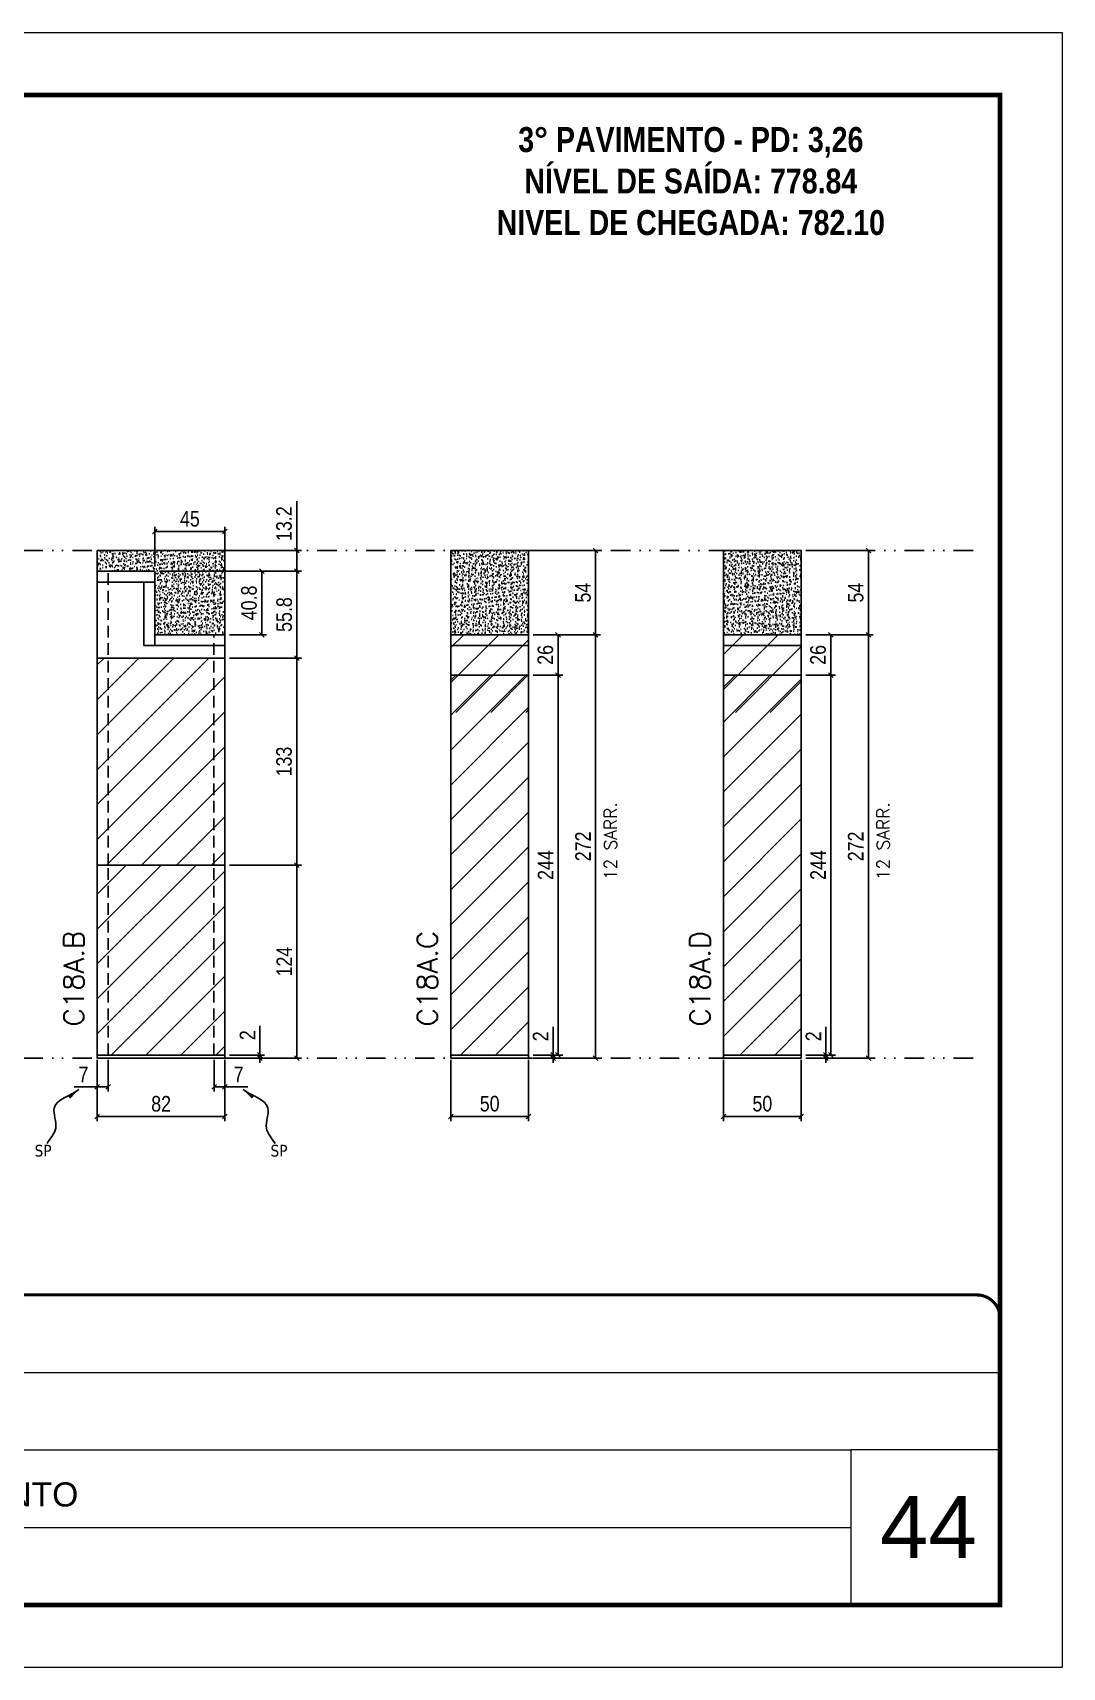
# Model space of a CAD drawing. Extents: x 2949 to 9203, y -16089 to 12527.
# Drawn here: x 8541 to 9203, y -9 to 1041 of the extents above; entities that cross this region are included whole.
import ezdxf

# ---------------------------------------------------------------- set-up
doc = ezdxf.new("R2010")
doc.units = 0
for name, pattern in [('CONTINUO', [0]), ('DASHED', [0.75, 0.5, -0.25]), ('DIVIDE2', [0.625, 0.25, -0.125, 0, -0.125, 0, -0.125]), ('HIDDEN', [0.375, 0.25, -0.125])]:
    doc.linetypes.add(name, pattern=pattern)
for name, color, linetype, lineweight in [('CARIMBO', 255, 'Continuous', 9), ('Folhas', 255, 'Continuous', 9), ('Hachura', 251, 'Continuous', 9), ('SARRAFO DE PRESSAO', 251, 'DASHED', 9), ('Texto Seção', 7, 'Continuous', 15)]:
    doc.layers.add(name, color=color, linetype=linetype, lineweight=lineweight)
for name, color, linetype in [('COTA', 241, 'Continuous'), ('cotas', 4, 'Continuous'), ('NOMENCLATURA', 7, 'Continuous'), ('Nível', 160, 'Continuous'), ('Painéis', 200, 'Continuous'), ('SARR_2.2x7', 40, 'Continuous'), ('Sarrafo de Pressão', 42, 'HIDDEN'), ('texto', 7, 'Continuous')]:
    doc.layers.add(name, color=color, linetype=linetype)
doc.styles.add('ARIAL', font='arial.ttf')
doc.styles.add('COTA TECNICA', font='techl___.ttf', dxfattribs={"height": 10})
doc.styles.add('COTA TECNICA-50', font='techl___.ttf', dxfattribs={"height": 10})
doc.styles.add('REGUA-120', font='ROMANS.shx', dxfattribs={"height": 15})
doc.styles.add('ROMANC', font='techb___.ttf', dxfattribs={"height": 2.5})
doc.styles.add('ROMANS', font='romans.shx')
doc.styles.get("Standard").update_dxf_attribs({"font": 'arial.ttf'})
doc.dimstyles.new('COTA PAINEL-50', dxfattribs={"dimtxt": 10, "dimasz": 3, "dimexe": 3, "dimexo": 3, "dimgap": 3, "dimtad": 1, "dimdec": 1, "dimzin": 12, "dimdsep": 46, "dimtxsty": 'COTA TECNICA-50', "dimblk1": 'OBLIQUE', "dimblk2": 'OBLIQUE', "dimsah": 1, "dimcen": 0.9, "dimclrd": 4, "dimclre": 4, "dimclrt": 240, "dimadec": 1, "dimazin": 3, "dimtfac": 1, "dimtdec": 1, "dimtmove": 0, "dimatfit": 3, "dimfxl": 1, "dimtolj": 1, "dimtzin": 12, "dimarcsym": 0})
doc.dimstyles.new('PAINEL', dxfattribs={"dimtxt": 10, "dimasz": 3, "dimexe": 3, "dimexo": 3, "dimgap": 3, "dimtad": 1, "dimdec": 1, "dimzin": 12, "dimdsep": 46, "dimtxsty": 'COTA TECNICA', "dimblk1": 'OBLIQUE', "dimblk2": 'OBLIQUE', "dimsah": 1, "dimcen": 0.9, "dimclrd": 4, "dimclre": 4, "dimclrt": 240, "dimadec": 1, "dimazin": 3, "dimtfac": 1, "dimtdec": 1, "dimtmove": 0, "dimatfit": 3, "dimfxl": 1, "dimtolj": 1, "dimtzin": 12, "dimarcsym": 0})
doc.dimstyles.get("Standard").update_dxf_attribs({"dimtxt": 0.18, "dimasz": 0.18, "dimexe": 0.18, "dimexo": 0.0625, "dimgap": 0.09, "dimtad": 0, "dimtih": 1, "dimtoh": 1, "dimdec": 4, "dimzin": 0, "dimdsep": 46, "dimtxsty": 'Standard', "dimcen": 0.09, "dimadec": 0, "dimazin": 0, "dimtfac": 1, "dimtdec": 4, "dimtofl": 0, "dimtmove": 0, "dimatfit": 3, "dimfxl": 1, "dimtolj": 1, "dimtzin": 0, "dimarcsym": 0})
pattern_1 = [(45, (3170, 4594.3), (-11.22532, 11.22532), [])]
pattern_2 = [(45, (3170, 4570.3), (-11.22532, 11.22532), [])]

# ---------------------------------------------------------------- blocks, each defined once
blk = doc.blocks.new('9999999999')
at = {"color": 30, "linetype": 'CONTINUO'}
for p, q in [((98564.6, 34379.6), (99584, 34379.6)), ((98564.6, 34329.8), (99488, 34329.8)), ((99584, 34329.8), (99488, 34329.8)), ((99488, 34329.8), (99488, 34230.2)), ((98564.6, 34280), (99488, 34280))]:
    blk.add_line(p, q, dxfattribs=at)
at = {"color": 30, "linetype": 'CONTINUO', "const_width": 2}
blk.add_lwpolyline([(99584, 34230.2), (99584, 34414.4, 0.414214), (99569, 34429.4), (98229, 34429.4, 0.414214), (98214, 34414.4), (98214, 34245.2, 0.414214), (98229, 34230.2), (99584, 34230.2)], format="xyb", dxfattribs=at)
at = {"layer": 'Folhas'}
blk.add_lwpolyline([(98139, 34190.2), (99624, 34190.2), (99624, 35240.2), (98139, 35240.2)], close=True, dxfattribs=at)
at = {"layer": 'Folhas', "color": 30, "const_width": 3}
blk.add_lwpolyline([(98214, 34230.2), (99584, 34230.2), (99584, 35200.2), (98214, 35200.2)], close=True, dxfattribs=at)
at = {"color": 7, "linetype": 'Continuous', "ltscale": 5, "style": 'ARIAL'}
blk.add_text('3° PAVIMENTO', height=15.483, dxfattribs=at).set_placement((98837.7, 34293.5))
blk = doc.blocks.new('_Oblique')
at = {"color": 0, "linetype": 'ByBlock', "lineweight": -2}
blk.add_line((-0.5, -0.5), (0.5, 0.5), dxfattribs=at)
blk = doc.blocks.new('*D2757')
at = {"layer": 'COTA', "color": 4, "lineweight": -2, "transparency": 16777216}
for p, q in [((8582.5, 381.3), (8582.5, 341.8)), ((8664.5, 381.3), (8664.5, 341.8)), ((8582.5, 344.8), (8664.5, 344.8))]:
    blk.add_line(p, q, dxfattribs=at)
at = {"layer": 'Defpoints', "color": 0, "transparency": 16777216}
for p in [(8582.5, 384.3), (8664.5, 384.3), (8664.5, 344.8)]:
    blk.add_point(p, dxfattribs=at)
at = {"layer": 'COTA', "color": 4, "lineweight": -2, "transparency": 16777216, "xscale": 3, "yscale": 3, "zscale": 3, "rotation": 180}
blk.add_blockref('_Oblique', (8582.5, 344.8), dxfattribs=at)
at = {"layer": 'COTA', "color": 4, "lineweight": -2, "transparency": 16777216, "xscale": 3, "yscale": 3, "zscale": 3}
blk.add_blockref('_Oblique', (8664.5, 344.8), dxfattribs=at)
at = {"layer": 'COTA', "color": 240, "transparency": 16777216, "insert": (8623.5, 352.9), "char_height": 10, "attachment_point": 5, "style": 'COTA TECNICA'}
blk.add_mtext('\\A1;82', dxfattribs=at)
blk = doc.blocks.new('*D2758')
at = {"layer": 'COTA', "color": 4, "lineweight": -2, "transparency": 16777216}
for p, q in [((8667.5, 506.3), (8713.7, 506.3)), ((8710.7, 382.3), (8710.7, 506.3)), ((8667.5, 382.3), (8713.7, 382.3))]:
    blk.add_line(p, q, dxfattribs=at)
at = {"layer": 'Defpoints', "color": 0, "transparency": 16777216}
for p in [(8664.5, 506.3), (8710.7, 506.3), (8664.5, 382.3)]:
    blk.add_point(p, dxfattribs=at)
at = {"layer": 'COTA', "color": 4, "lineweight": -2, "transparency": 16777216, "xscale": 3, "yscale": 3, "zscale": 3}
for p, rotation in [((8710.7, 506.3), 90), ((8710.7, 382.3), 270)]:
    blk.add_blockref('_Oblique', p, dxfattribs=dict(at, rotation=rotation))
at = {"layer": 'COTA', "color": 240, "transparency": 16777216, "insert": (8702.6, 444.3), "char_height": 10, "attachment_point": 5, "rotation": 90, "style": 'COTA TECNICA-50'}
blk.add_mtext('\\A1;124', dxfattribs=at)
blk = doc.blocks.new('*D2759')
at = {"layer": 'COTA', "color": 4, "lineweight": -2, "transparency": 16777216}
for p, q in [((8687, 384.3), (8687, 403.1)), ((8667.5, 384.3), (8690, 384.3)), ((8667.5, 382.3), (8690, 382.3)), ((8687, 382.3), (8687, 384.3)), ((8687, 382.3), (8687, 379.3))]:
    blk.add_line(p, q, dxfattribs=at)
at = {"layer": 'Defpoints', "color": 0, "transparency": 16777216}
for p in [(8664.5, 384.3), (8664.5, 382.3), (8687, 382.3)]:
    blk.add_point(p, dxfattribs=at)
at = {"layer": 'COTA', "color": 4, "lineweight": -2, "transparency": 16777216, "xscale": 3, "yscale": 3, "zscale": 3}
for p, rotation in [((8687, 384.3), 270), ((8687, 382.3), 90)]:
    blk.add_blockref('_Oblique', p, dxfattribs=dict(at, rotation=rotation))
at = {"layer": 'COTA', "color": 240, "transparency": 16777216, "insert": (8679, 397), "char_height": 10, "attachment_point": 5, "rotation": 90, "style": 'COTA TECNICA-50'}
blk.add_mtext('\\A1;2', dxfattribs=at)
blk = doc.blocks.new('*D2760')
at = {"layer": 'COTA', "color": 4, "linetype": 'ByBlock', "lineweight": -2, "transparency": 16777216}
for p, q in [((8622.5, 695.1), (8691.2, 695.1)), ((8688.2, 695.1), (8688.2, 654.3)), ((8667.5, 654.3), (8691.2, 654.3))]:
    blk.add_line(p, q, dxfattribs=at)
at = {"layer": 'Defpoints', "color": 0, "linetype": 'ByBlock', "transparency": 16777216}
for p in [(8619.5, 695.1), (8664.5, 654.3), (8688.2, 654.3)]:
    blk.add_point(p, dxfattribs=at)
at = {"layer": 'COTA', "color": 4, "linetype": 'ByBlock', "lineweight": -2, "transparency": 16777216, "xscale": 3, "yscale": 3, "zscale": 3}
for p, rotation in [((8688.2, 695.1), 90), ((8688.2, 654.3), 270)]:
    blk.add_blockref('_Oblique', p, dxfattribs=dict(at, rotation=rotation))
at = {"layer": 'COTA', "color": 240, "linetype": 'ByBlock', "transparency": 16777216, "insert": (8680, 674.7), "char_height": 10, "attachment_point": 5, "rotation": 90, "style": 'COTA TECNICA'}
blk.add_mtext('\\A1;40.8', dxfattribs=at)
blk = doc.blocks.new('*D2775')
at = {"layer": 'COTA', "color": 4, "linetype": 'ByBlock', "lineweight": -2, "transparency": 16777216}
for p, q in [((8667.5, 639.3), (8713.7, 639.3)), ((8710.7, 639.3), (8710.7, 506.3)), ((8667.5, 506.3), (8713.7, 506.3))]:
    blk.add_line(p, q, dxfattribs=at)
at = {"layer": 'Defpoints', "color": 0, "linetype": 'ByBlock', "transparency": 16777216}
for p in [(8664.5, 639.3), (8664.5, 506.3), (8710.7, 506.3)]:
    blk.add_point(p, dxfattribs=at)
at = {"layer": 'COTA', "color": 4, "linetype": 'ByBlock', "lineweight": -2, "transparency": 16777216, "xscale": 3, "yscale": 3, "zscale": 3}
for p, rotation in [((8710.7, 639.3), 90), ((8710.7, 506.3), 270)]:
    blk.add_blockref('_Oblique', p, dxfattribs=dict(at, rotation=rotation))
at = {"layer": 'COTA', "color": 240, "linetype": 'ByBlock', "transparency": 16777216, "insert": (8702.5, 572.8), "char_height": 10, "attachment_point": 5, "rotation": 90, "style": 'COTA TECNICA'}
blk.add_mtext('\\A1;133', dxfattribs=at)
blk = doc.blocks.new('*D2761')
at = {"layer": 'COTA', "color": 4, "lineweight": -2, "transparency": 16777216}
for p, q in [((8809.6, 381.3), (8809.6, 341.9)), ((8859.6, 381.3), (8859.6, 341.9)), ((8809.6, 344.9), (8859.6, 344.9))]:
    blk.add_line(p, q, dxfattribs=at)
at = {"layer": 'Defpoints', "color": 0, "transparency": 16777216}
for p in [(8809.6, 384.3), (8859.6, 384.3), (8859.6, 344.9)]:
    blk.add_point(p, dxfattribs=at)
at = {"layer": 'COTA', "color": 4, "lineweight": -2, "transparency": 16777216, "xscale": 3, "yscale": 3, "zscale": 3, "rotation": 180}
blk.add_blockref('_Oblique', (8809.6, 344.9), dxfattribs=at)
at = {"layer": 'COTA', "color": 4, "lineweight": -2, "transparency": 16777216, "xscale": 3, "yscale": 3, "zscale": 3}
blk.add_blockref('_Oblique', (8859.6, 344.9), dxfattribs=at)
at = {"layer": 'COTA', "color": 240, "transparency": 16777216, "insert": (8834.6, 353), "char_height": 10, "attachment_point": 5, "style": 'COTA TECNICA'}
blk.add_mtext('\\A1;50', dxfattribs=at)
blk = doc.blocks.new('*D2762')
at = {"layer": 'COTA', "color": 4, "lineweight": -2, "transparency": 16777216}
for p, q in [((8862.6, 654.3), (8905.7, 654.3)), ((8902.7, 382.3), (8902.7, 654.3)), ((8862.6, 382.3), (8905.7, 382.3))]:
    blk.add_line(p, q, dxfattribs=at)
at = {"layer": 'Defpoints', "color": 0, "transparency": 16777216}
for p in [(8859.6, 654.3), (8902.7, 654.3), (8859.6, 382.3)]:
    blk.add_point(p, dxfattribs=at)
at = {"layer": 'COTA', "color": 4, "lineweight": -2, "transparency": 16777216, "xscale": 3, "yscale": 3, "zscale": 3}
for p, rotation in [((8902.7, 654.3), 90), ((8902.7, 382.3), 270)]:
    blk.add_blockref('_Oblique', p, dxfattribs=dict(at, rotation=rotation))
at = {"layer": 'COTA', "color": 240, "transparency": 16777216, "insert": (8894.6, 518.3), "char_height": 10, "attachment_point": 5, "rotation": 90, "style": 'COTA TECNICA'}
blk.add_mtext('\\A1;272', dxfattribs=at)
blk = doc.blocks.new('*D2763')
at = {"layer": 'COTA', "color": 4, "lineweight": -2, "transparency": 16777216}
for p, q in [((8875.3, 384.3), (8875.3, 402.4)), ((8862.6, 384.3), (8878.3, 384.3)), ((8862.6, 382.3), (8878.3, 382.3)), ((8875.3, 382.3), (8875.3, 384.3)), ((8875.3, 382.3), (8875.3, 379.3))]:
    blk.add_line(p, q, dxfattribs=at)
at = {"layer": 'Defpoints', "color": 0, "transparency": 16777216}
for p in [(8859.6, 384.3), (8859.6, 382.3), (8875.3, 384.3)]:
    blk.add_point(p, dxfattribs=at)
at = {"layer": 'COTA', "color": 4, "lineweight": -2, "transparency": 16777216, "xscale": 3, "yscale": 3, "zscale": 3}
for p, rotation in [((8875.3, 384.3), 270), ((8875.3, 382.3), 90)]:
    blk.add_blockref('_Oblique', p, dxfattribs=dict(at, rotation=rotation))
at = {"layer": 'COTA', "color": 240, "transparency": 16777216, "insert": (8867.3, 396.3), "char_height": 10, "attachment_point": 5, "rotation": 90, "style": 'COTA TECNICA-50'}
blk.add_mtext('\\A1;2', dxfattribs=at)
blk = doc.blocks.new('*D2776')
at = {"layer": 'COTA', "color": 4, "linetype": 'ByBlock', "lineweight": -2, "transparency": 16777216}
for p, q in [((8862.6, 628.3), (8881.5, 628.3)), ((8878.5, 384.3), (8878.5, 628.3)), ((8862.6, 384.3), (8881.5, 384.3))]:
    blk.add_line(p, q, dxfattribs=at)
at = {"layer": 'Defpoints', "color": 0, "linetype": 'ByBlock', "transparency": 16777216}
for p in [(8859.6, 628.3), (8878.5, 628.3), (8859.6, 384.3)]:
    blk.add_point(p, dxfattribs=at)
at = {"layer": 'COTA', "color": 4, "linetype": 'ByBlock', "lineweight": -2, "transparency": 16777216, "xscale": 3, "yscale": 3, "zscale": 3}
for p, rotation in [((8878.5, 628.3), 90), ((8878.5, 384.3), 270)]:
    blk.add_blockref('_Oblique', p, dxfattribs=dict(at, rotation=rotation))
at = {"layer": 'COTA', "color": 240, "linetype": 'ByBlock', "transparency": 16777216, "insert": (8870.5, 506.3), "char_height": 10, "attachment_point": 5, "rotation": 90, "style": 'COTA TECNICA'}
blk.add_mtext('\\A1;244', dxfattribs=at)
blk = doc.blocks.new('*D2777')
at = {"layer": 'COTA', "color": 4, "linetype": 'ByBlock', "lineweight": -2, "transparency": 16777216}
for p, q in [((8862.6, 654.3), (8881.5, 654.3)), ((8878.5, 628.3), (8878.5, 654.3)), ((8862.6, 628.3), (8881.5, 628.3))]:
    blk.add_line(p, q, dxfattribs=at)
at = {"layer": 'Defpoints', "color": 0, "linetype": 'ByBlock', "transparency": 16777216}
for p in [(8859.6, 654.3), (8878.5, 654.3), (8859.6, 628.3)]:
    blk.add_point(p, dxfattribs=at)
at = {"layer": 'COTA', "color": 4, "linetype": 'ByBlock', "lineweight": -2, "transparency": 16777216, "xscale": 3, "yscale": 3, "zscale": 3}
for p, rotation in [((8878.5, 654.3), 90), ((8878.5, 628.3), 270)]:
    blk.add_blockref('_Oblique', p, dxfattribs=dict(at, rotation=rotation))
at = {"layer": 'COTA', "color": 240, "linetype": 'ByBlock', "transparency": 16777216, "insert": (8870.4, 641.3), "char_height": 10, "attachment_point": 5, "rotation": 90, "style": 'COTA TECNICA'}
blk.add_mtext('\\A1;26', dxfattribs=at)
blk = doc.blocks.new('*D2764')
at = {"layer": 'COTA', "color": 4, "lineweight": -2, "transparency": 16777216}
for p, q in [((8984.8, 381.3), (8984.8, 341.9)), ((9034.8, 381.3), (9034.8, 341.9)), ((8984.8, 344.9), (9034.8, 344.9))]:
    blk.add_line(p, q, dxfattribs=at)
at = {"layer": 'Defpoints', "color": 0, "transparency": 16777216}
for p in [(8984.8, 384.3), (9034.8, 384.3), (9034.8, 344.9)]:
    blk.add_point(p, dxfattribs=at)
at = {"layer": 'COTA', "color": 4, "lineweight": -2, "transparency": 16777216, "xscale": 3, "yscale": 3, "zscale": 3, "rotation": 180}
blk.add_blockref('_Oblique', (8984.8, 344.9), dxfattribs=at)
at = {"layer": 'COTA', "color": 4, "lineweight": -2, "transparency": 16777216, "xscale": 3, "yscale": 3, "zscale": 3}
blk.add_blockref('_Oblique', (9034.8, 344.9), dxfattribs=at)
at = {"layer": 'COTA', "color": 240, "transparency": 16777216, "insert": (9009.8, 353), "char_height": 10, "attachment_point": 5, "style": 'COTA TECNICA'}
blk.add_mtext('\\A1;50', dxfattribs=at)
blk = doc.blocks.new('*D2765')
at = {"layer": 'COTA', "color": 4, "lineweight": -2, "transparency": 16777216}
for p, q in [((9037.8, 654.3), (9080.9, 654.3)), ((9077.9, 382.3), (9077.9, 654.3)), ((9037.8, 382.3), (9080.9, 382.3))]:
    blk.add_line(p, q, dxfattribs=at)
at = {"layer": 'Defpoints', "color": 0, "transparency": 16777216}
for p in [(9034.8, 654.3), (9077.9, 654.3), (9034.8, 382.3)]:
    blk.add_point(p, dxfattribs=at)
at = {"layer": 'COTA', "color": 4, "lineweight": -2, "transparency": 16777216, "xscale": 3, "yscale": 3, "zscale": 3}
for p, rotation in [((9077.9, 654.3), 90), ((9077.9, 382.3), 270)]:
    blk.add_blockref('_Oblique', p, dxfattribs=dict(at, rotation=rotation))
at = {"layer": 'COTA', "color": 240, "transparency": 16777216, "insert": (9069.8, 518.3), "char_height": 10, "attachment_point": 5, "rotation": 90, "style": 'COTA TECNICA'}
blk.add_mtext('\\A1;272', dxfattribs=at)
blk = doc.blocks.new('*D2766')
at = {"layer": 'COTA', "color": 4, "lineweight": -2, "transparency": 16777216}
for p, q in [((9050.6, 384.3), (9050.6, 402.4)), ((9037.8, 384.3), (9053.6, 384.3)), ((9037.8, 382.3), (9053.6, 382.3)), ((9050.6, 382.3), (9050.6, 384.3)), ((9050.6, 382.3), (9050.6, 379.3))]:
    blk.add_line(p, q, dxfattribs=at)
at = {"layer": 'Defpoints', "color": 0, "transparency": 16777216}
for p in [(9034.8, 384.3), (9034.8, 382.3), (9050.6, 384.3)]:
    blk.add_point(p, dxfattribs=at)
at = {"layer": 'COTA', "color": 4, "lineweight": -2, "transparency": 16777216, "xscale": 3, "yscale": 3, "zscale": 3}
for p, rotation in [((9050.6, 384.3), 270), ((9050.6, 382.3), 90)]:
    blk.add_blockref('_Oblique', p, dxfattribs=dict(at, rotation=rotation))
at = {"layer": 'COTA', "color": 240, "transparency": 16777216, "insert": (9042.6, 396.3), "char_height": 10, "attachment_point": 5, "rotation": 90, "style": 'COTA TECNICA-50'}
blk.add_mtext('\\A1;2', dxfattribs=at)
blk = doc.blocks.new('*D2778')
at = {"layer": 'COTA', "color": 4, "linetype": 'ByBlock', "lineweight": -2, "transparency": 16777216}
for p, q in [((9037.8, 628.3), (9056.7, 628.3)), ((9053.7, 384.3), (9053.7, 628.3)), ((9037.8, 384.3), (9056.7, 384.3))]:
    blk.add_line(p, q, dxfattribs=at)
at = {"layer": 'Defpoints', "color": 0, "linetype": 'ByBlock', "transparency": 16777216}
for p in [(9034.8, 628.3), (9053.7, 628.3), (9034.8, 384.3)]:
    blk.add_point(p, dxfattribs=at)
at = {"layer": 'COTA', "color": 4, "linetype": 'ByBlock', "lineweight": -2, "transparency": 16777216, "xscale": 3, "yscale": 3, "zscale": 3}
for p, rotation in [((9053.7, 628.3), 90), ((9053.7, 384.3), 270)]:
    blk.add_blockref('_Oblique', p, dxfattribs=dict(at, rotation=rotation))
at = {"layer": 'COTA', "color": 240, "linetype": 'ByBlock', "transparency": 16777216, "insert": (9045.6, 506.3), "char_height": 10, "attachment_point": 5, "rotation": 90, "style": 'COTA TECNICA'}
blk.add_mtext('\\A1;244', dxfattribs=at)
blk = doc.blocks.new('*D2779')
at = {"layer": 'COTA', "color": 4, "linetype": 'ByBlock', "lineweight": -2, "transparency": 16777216}
for p, q in [((9037.8, 654.3), (9056.7, 654.3)), ((9053.7, 628.3), (9053.7, 654.3)), ((9037.8, 628.3), (9056.7, 628.3))]:
    blk.add_line(p, q, dxfattribs=at)
at = {"layer": 'Defpoints', "color": 0, "linetype": 'ByBlock', "transparency": 16777216}
for p in [(9034.8, 654.3), (9053.7, 654.3), (9034.8, 628.3)]:
    blk.add_point(p, dxfattribs=at)
at = {"layer": 'COTA', "color": 4, "linetype": 'ByBlock', "lineweight": -2, "transparency": 16777216, "xscale": 3, "yscale": 3, "zscale": 3}
for p, rotation in [((9053.7, 654.3), 90), ((9053.7, 628.3), 270)]:
    blk.add_blockref('_Oblique', p, dxfattribs=dict(at, rotation=rotation))
at = {"layer": 'COTA', "color": 240, "linetype": 'ByBlock', "transparency": 16777216, "insert": (9045.6, 641.3), "char_height": 10, "attachment_point": 5, "rotation": 90, "style": 'COTA TECNICA'}
blk.add_mtext('\\A1;26', dxfattribs=at)
blk = doc.blocks.new('*D2769')
at = {"layer": 'COTA', "color": 4, "lineweight": -2, "transparency": 16777216}
for p, q in [((8582.5, 379.3), (8582.5, 360.8)), ((8589.5, 381.3), (8589.5, 360.8)), ((8582.5, 363.8), (8567.7, 363.8)), ((8589.5, 363.8), (8582.5, 363.8))]:
    blk.add_line(p, q, dxfattribs=at)
at = {"layer": 'Defpoints', "color": 0, "transparency": 16777216}
for p in [(8582.5, 382.3), (8589.5, 384.3), (8582.5, 363.8)]:
    blk.add_point(p, dxfattribs=at)
at = {"layer": 'COTA', "color": 4, "lineweight": -2, "transparency": 16777216, "xscale": 3, "yscale": 3, "zscale": 3, "rotation": 180}
blk.add_blockref('_Oblique', (8582.5, 363.8), dxfattribs=at)
at = {"layer": 'COTA', "color": 4, "lineweight": -2, "transparency": 16777216, "xscale": 3, "yscale": 3, "zscale": 3}
blk.add_blockref('_Oblique', (8589.5, 363.8), dxfattribs=at)
at = {"layer": 'COTA', "color": 240, "transparency": 16777216, "insert": (8573.6, 371.8), "char_height": 10, "attachment_point": 5, "style": 'COTA TECNICA-50'}
blk.add_mtext('\\A1;7', dxfattribs=at)
blk = doc.blocks.new('*D2770')
at = {"layer": 'COTA', "color": 4, "lineweight": -2, "transparency": 16777216}
for p, q in [((8657.5, 381.3), (8657.5, 360.8)), ((8664.5, 379.3), (8664.5, 360.8)), ((8657.5, 363.8), (8664.5, 363.8)), ((8664.5, 363.8), (8679.2, 363.8))]:
    blk.add_line(p, q, dxfattribs=at)
at = {"layer": 'Defpoints', "color": 0, "transparency": 16777216}
for p in [(8657.5, 384.3), (8664.5, 382.3), (8664.5, 363.8)]:
    blk.add_point(p, dxfattribs=at)
at = {"layer": 'COTA', "color": 4, "lineweight": -2, "transparency": 16777216, "xscale": 3, "yscale": 3, "zscale": 3, "rotation": 180}
blk.add_blockref('_Oblique', (8657.5, 363.8), dxfattribs=at)
at = {"layer": 'COTA', "color": 4, "lineweight": -2, "transparency": 16777216, "xscale": 3, "yscale": 3, "zscale": 3}
blk.add_blockref('_Oblique', (8664.5, 363.8), dxfattribs=at)
at = {"layer": 'COTA', "color": 240, "transparency": 16777216, "insert": (8673.3, 371.8), "char_height": 10, "attachment_point": 5, "style": 'COTA TECNICA-50'}
blk.add_mtext('\\A1;7', dxfattribs=at)
blk = doc.blocks.new('*D2772')
at = {"layer": 'cotas', "color": 4, "linetype": 'ByBlock', "lineweight": -2, "transparency": 16777216}
for p, q in [((8839.6, 708.3), (8905.7, 708.3)), ((8902.7, 708.3), (8902.7, 654.3)), ((8862.6, 654.3), (8905.7, 654.3))]:
    blk.add_line(p, q, dxfattribs=at)
at = {"layer": 'Defpoints', "color": 0, "linetype": 'ByBlock', "transparency": 16777216}
for p in [(8836.6, 708.3), (8859.6, 654.3), (8902.7, 654.3)]:
    blk.add_point(p, dxfattribs=at)
at = {"layer": 'cotas', "color": 4, "linetype": 'ByBlock', "lineweight": -2, "transparency": 16777216, "xscale": 3, "yscale": 3, "zscale": 3}
for p, rotation in [((8902.7, 708.3), 90), ((8902.7, 654.3), 270)]:
    blk.add_blockref('_Oblique', p, dxfattribs=dict(at, rotation=rotation))
at = {"layer": 'cotas', "color": 240, "linetype": 'ByBlock', "transparency": 16777216, "insert": (8894.6, 681.3), "char_height": 10, "attachment_point": 5, "rotation": 90, "style": 'COTA TECNICA'}
blk.add_mtext('\\A1;54', dxfattribs=at)
blk = doc.blocks.new('*D2773')
at = {"layer": 'cotas', "color": 4, "linetype": 'ByBlock', "lineweight": -2, "transparency": 16777216}
for p, q in [((9037.8, 708.3), (9080.9, 708.3)), ((9077.9, 708.3), (9077.9, 654.3)), ((9037.8, 654.3), (9080.9, 654.3))]:
    blk.add_line(p, q, dxfattribs=at)
at = {"layer": 'Defpoints', "color": 0, "linetype": 'ByBlock', "transparency": 16777216}
for p in [(9034.8, 708.3), (9034.8, 654.3), (9077.9, 654.3)]:
    blk.add_point(p, dxfattribs=at)
at = {"layer": 'cotas', "color": 4, "linetype": 'ByBlock', "lineweight": -2, "transparency": 16777216, "xscale": 3, "yscale": 3, "zscale": 3}
for p, rotation in [((9077.9, 708.3), 90), ((9077.9, 654.3), 270)]:
    blk.add_blockref('_Oblique', p, dxfattribs=dict(at, rotation=rotation))
at = {"layer": 'cotas', "color": 240, "linetype": 'ByBlock', "transparency": 16777216, "insert": (9069.8, 681.3), "char_height": 10, "attachment_point": 5, "rotation": 90, "style": 'COTA TECNICA'}
blk.add_mtext('\\A1;54', dxfattribs=at)
blk = doc.blocks.new('*D2961')
at = {"layer": 'COTA', "color": 4, "lineweight": -2, "transparency": 16777216}
for p, q in [((8619.5, 698.1), (8619.5, 723.6)), ((8619.5, 720.6), (8664.5, 720.6)), ((8664.5, 698.1), (8664.5, 723.6))]:
    blk.add_line(p, q, dxfattribs=at)
at = {"layer": 'Defpoints', "color": 0, "transparency": 16777216}
for p in [(8664.5, 720.6), (8619.5, 695.1), (8664.5, 695.1)]:
    blk.add_point(p, dxfattribs=at)
at = {"layer": 'COTA', "color": 4, "lineweight": -2, "transparency": 16777216, "xscale": 3, "yscale": 3, "zscale": 3, "rotation": 180}
blk.add_blockref('_Oblique', (8619.5, 720.6), dxfattribs=at)
at = {"layer": 'COTA', "color": 4, "lineweight": -2, "transparency": 16777216, "xscale": 3, "yscale": 3, "zscale": 3}
blk.add_blockref('_Oblique', (8664.5, 720.6), dxfattribs=at)
at = {"layer": 'COTA', "color": 240, "transparency": 16777216, "insert": (8642, 728.7), "char_height": 10, "attachment_point": 5, "style": 'COTA TECNICA-50'}
blk.add_mtext('\\A1;45', dxfattribs=at)
blk = doc.blocks.new('*D2962')
at = {"layer": 'COTA', "color": 4, "lineweight": -2, "transparency": 16777216}
for p, q in [((8710.7, 708.3), (8710.7, 740)), ((8667.5, 708.3), (8713.7, 708.3)), ((8710.7, 695.1), (8710.7, 708.3)), ((8667.5, 695.1), (8713.7, 695.1))]:
    blk.add_line(p, q, dxfattribs=at)
at = {"layer": 'Defpoints', "color": 0, "transparency": 16777216}
for p in [(8664.5, 708.3), (8710.7, 708.3), (8664.5, 695.1)]:
    blk.add_point(p, dxfattribs=at)
at = {"layer": 'COTA', "color": 4, "lineweight": -2, "transparency": 16777216, "xscale": 3, "yscale": 3, "zscale": 3}
for p, rotation in [((8710.7, 708.3), 90), ((8710.7, 695.1), 270)]:
    blk.add_blockref('_Oblique', p, dxfattribs=dict(at, rotation=rotation))
at = {"layer": 'COTA', "color": 240, "transparency": 16777216, "insert": (8702.5, 725.6), "char_height": 10, "attachment_point": 5, "rotation": 90, "style": 'COTA TECNICA-50'}
blk.add_mtext('\\A1;13.2', dxfattribs=at)
blk = doc.blocks.new('*D2963')
at = {"layer": 'COTA', "color": 4, "lineweight": -2, "transparency": 16777216}
for p, q in [((8622.5, 695.1), (8713.7, 695.1)), ((8710.7, 639.3), (8710.7, 695.1)), ((8667.5, 639.3), (8713.7, 639.3))]:
    blk.add_line(p, q, dxfattribs=at)
at = {"layer": 'Defpoints', "color": 0, "transparency": 16777216}
for p in [(8619.5, 695.1), (8710.7, 695.1), (8664.5, 639.3)]:
    blk.add_point(p, dxfattribs=at)
at = {"layer": 'COTA', "color": 4, "lineweight": -2, "transparency": 16777216, "xscale": 3, "yscale": 3, "zscale": 3}
for p, rotation in [((8710.7, 695.1), 90), ((8710.7, 639.3), 270)]:
    blk.add_blockref('_Oblique', p, dxfattribs=dict(at, rotation=rotation))
at = {"layer": 'COTA', "color": 240, "transparency": 16777216, "insert": (8702.6, 667.2), "char_height": 10, "attachment_point": 5, "rotation": 90, "style": 'COTA TECNICA-50'}
blk.add_mtext('\\A1;55.8', dxfattribs=at)

msp = doc.modelspace()

# ---------------------------------------------------------------- hatches: boundary and pattern name
at = {"layer": 'COTA', "linetype": 'ByBlock'}
h = msp.add_hatch(dxfattribs=at)
h.set_pattern_fill('AR-CONC', color=256, scale=0.03)
h.paths.add_polyline_path([(8664.45, 708.27), (8582.45, 708.27), (8582.45, 695.07), (8619.45, 695.07), (8619.45, 654.27), (8664.45, 654.27)])
h = msp.add_hatch(dxfattribs=at)
h.set_pattern_fill('AR-CONC', color=256, scale=0.03)
h.paths.add_polyline_path([(8859.64, 708.27), (8836.64, 708.27), (8809.64, 708.27), (8809.64, 654.27), (8859.64, 654.27)])
h = msp.add_hatch(dxfattribs=at)
h.set_pattern_fill('AR-CONC', color=256, scale=0.03)
h.paths.add_polyline_path([(9034.81, 708.27), (9007.81, 708.27), (8984.81, 708.27), (8984.81, 654.27), (9034.81, 654.27)])
at = {"layer": 'Hachura', "linetype": 'ByBlock'}
h = msp.add_hatch(dxfattribs=at)
h.set_pattern_fill('ANSI31', color=256, scale=5)
h.set_pattern_definition(pattern_2)
h.paths.add_polyline_path([(8859.64, 654.27), (8809.64, 654.27), (8809.64, 604.27), (8859.64, 604.27)])
h = msp.add_hatch(dxfattribs=at)
h.set_pattern_fill('ANSI31', color=256, scale=5)
h.set_pattern_definition(pattern_2)
h.paths.add_polyline_path([(9034.81, 654.27), (8984.81, 654.27), (8984.81, 604.27), (9034.81, 604.27)])
h = msp.add_hatch(dxfattribs=at)
h.set_pattern_fill('ANSI31', color=256, scale=5)
h.paths.add_polyline_path([(8664.45, 639.27), (8582.45, 639.27), (8582.45, 506.27), (8664.45, 506.27)])
h = msp.add_hatch(dxfattribs=at)
h.set_pattern_fill('ANSI31', color=256, scale=5)
h.set_pattern_definition(pattern_1)
h.paths.add_polyline_path([(8859.64, 628.27), (8809.64, 628.27), (8809.64, 384.27), (8859.64, 384.27)])
h = msp.add_hatch(dxfattribs=at)
h.set_pattern_fill('ANSI31', color=256, scale=5)
h.set_pattern_definition(pattern_1)
h.paths.add_polyline_path([(9034.81, 628.27), (8984.81, 628.27), (8984.81, 384.27), (9034.81, 384.27)])
h = msp.add_hatch(dxfattribs=at)
h.set_pattern_fill('ANSI31', color=256, scale=5)
h.set_pattern_definition(pattern_1)
h.paths.add_polyline_path([(8664.45, 506.27), (8582.45, 506.27), (8582.45, 384.27), (8664.45, 384.27)])

# ---------------------------------------------------------------- linework, layer by layer
at = {"layer": 'COTA', "linetype": 'ByBlock'}
for p, q in [((8664.45, 708.27), (8582.45, 708.27)), ((8582.45, 708.27), (8582.45, 695.07)), ((8664.45, 654.27), (8664.45, 708.27)), ((8836.64, 708.27), (8859.64, 708.27)), ((9007.81, 708.27), (8984.81, 708.27)), ((8619.45, 654.27), (8664.45, 654.27))]:
    msp.add_line(p, q, dxfattribs=at)
for points in [[(8836.64, 708.27), (8809.64, 708.27), (8809.64, 654.27), (8859.64, 654.27), (8859.64, 708.27)], [(9007.81, 708.27), (9034.81, 708.27), (9034.81, 654.27), (8984.81, 654.27), (8984.81, 708.27)]]:
    msp.add_lwpolyline(points, dxfattribs=at)
at = {"layer": 'Nível', "color": 4, "linetype": 'DIVIDE2', "ltscale": 50}
for p, q in [((8189.15, 708.27), (9149.03, 708.27)), ((8189.15, 382.27), (9149.03, 382.27))]:
    msp.add_line(p, q, dxfattribs=at)
at = {"layer": 'Painéis'}
for p, q in [((8619.45, 695.07), (8582.45, 695.07)), ((8582.45, 695.07), (8582.45, 654.27)), ((8619.45, 654.27), (8619.45, 695.07)), ((8582.45, 654.27), (8582.45, 506.27)), ((8664.45, 654.27), (8619.45, 654.27)), ((8664.45, 506.27), (8664.45, 654.27)), ((8809.64, 654.27), (8859.64, 654.27)), ((8809.64, 654.27), (8859.64, 654.27)), ((8984.81, 654.27), (9034.81, 654.27)), ((9034.81, 654.27), (8984.81, 654.27)), ((9034.81, 654.27), (8984.81, 654.27)), ((8664.45, 639.27), (8582.45, 639.27)), ((8809.64, 628.27), (8859.64, 628.27)), ((8984.81, 628.27), (9034.81, 628.27)), ((8582.45, 506.27), (8664.45, 506.27))]:
    msp.add_line(p, q, dxfattribs=at)
for points in [[(8809.64, 384.27), (8859.64, 384.27), (8859.64, 654.27), (8809.64, 654.27)], [(8984.81, 384.27), (9034.81, 384.27), (9034.81, 654.27), (8984.81, 654.27)], [(8582.45, 384.27), (8664.45, 384.27), (8664.45, 506.27), (8582.45, 506.27)], [(8582.45, 384.27), (8664.45, 384.27), (8664.45, 382.27), (8582.45, 382.27)], [(8809.64, 384.27), (8859.64, 384.27), (8859.64, 382.27), (8809.64, 382.27)], [(8984.81, 384.27), (9034.81, 384.27), (9034.81, 382.27), (8984.81, 382.27)]]:
    msp.add_lwpolyline(points, close=True, dxfattribs=at)
at = {"layer": 'SARR_2.2x7'}
for p, q in [((8619.45, 688.07), (8582.45, 688.07)), ((8612.45, 647.27), (8612.45, 688.07)), ((8619.45, 647.27), (8619.45, 654.27)), ((8664.45, 647.27), (8612.45, 647.27)), ((8809.64, 647.27), (8859.64, 647.27)), ((8984.81, 647.27), (9034.81, 647.27))]:
    msp.add_line(p, q, dxfattribs=at)
at = {"layer": 'Sarrafo de Pressão', "ltscale": 30}
for p, q in [((8589.45, 506.27), (8589.45, 695.07)), ((8657.45, 506.27), (8657.45, 654.27)), ((8589.45, 384.27), (8589.45, 506.27)), ((8657.45, 384.27), (8657.45, 506.27))]:
    msp.add_line(p, q, dxfattribs=at)

# ---------------------------------------------------------------- block references
at = {"layer": 'SARRAFO DE PRESSAO', "color": 6, "linetype": 'ByBlock'}
msp.add_blockref('9999999999', (-90421.44, -34199.22), dxfattribs=at)

# ---------------------------------------------------------------- texts
at = {"layer": 'CARIMBO', "style": 'ARIAL'}
msp.add_text('44', height=40, dxfattribs=at).set_placement((9085.39, 61.13))
at = {"layer": 'NOMENCLATURA', "color": 2, "insert": (8963.86, 1007.04), "char_height": 16, "attachment_point": 2, "style": 'ROMANC'}
msp.add_mtext_dynamic_manual_height_columns('\\P3° PAVIMENTO - PD: 3,26\\PNÍVEL DE SAÍDA: 778.84\\PNIVEL DE CHEGADA: 782.10', width=300.2766, gutter_width=1, heights=[0], dxfattribs=at)
at = {"layer": 'texto', "color": 0, "char_height": 7.5, "attachment_point": 5}
for insert in [(8547.67, 322.78), (8699.23, 322.78)]:
    msp.add_mtext('{\\fTahoma|b0|i0|c0|p34;\\C4;SP}', dxfattribs=dict(at, insert=insert))
at = {"layer": 'Texto Seção', "linetype": 'Continuous', "style": 'ROMANS'}
for p in [(8916.22, 496.61), (9091.39, 496.61)]:
    msp.add_text('12 SARR.', height=8, rotation=90, dxfattribs=at).set_placement(p)
at = {"layer": 'Texto Seção', "char_height": 13, "width": 285.3299, "attachment_point": 7, "rotation": 90, "style": 'REGUA-120'}
for s, insert in [('C18A.B', (8573.9, 402.73)), ('C18A.C', (8801.09, 402.73)), ('C18A.D', (8976.26, 402.73))]:
    msp.add_mtext(s, dxfattribs=dict(at, insert=insert))

# ---------------------------------------------------------------- dimensions: what is measured, and where the dimension line sits
at = {"layer": 'COTA'}
for base, p1, p2, picture, middle in [((8664.45, 720.64), (8619.45, 695.07), (8664.45, 695.07), '*D2961', (8641.95, 728.75)), ((8664.45, 363.76), (8657.45, 384.27), (8664.45, 382.27), '*D2770', (8673.32, 371.83))]:
    dim = msp.add_linear_dim(base=base, p1=p1, p2=p2, dimstyle='COTA PAINEL-50', dxfattribs=at)
    dim.commit()
    dim.dimension.update_dxf_attribs({"geometry": picture, "text_midpoint": middle})
for base, p1, p2, angle, picture, middle in [((8710.69, 708.27), (8664.45, 695.07), (8664.45, 708.27), 90, '*D2962', (8702.47, 725.63)), ((8710.69, 695.07), (8664.45, 639.27), (8619.45, 695.07), 90, '*D2963', (8702.56, 667.17)), ((8710.69, 506.27), (8664.45, 382.27), (8664.45, 506.27), 90, '*D2758', (8702.62, 444.27)), ((8582.45, 363.76), (8589.45, 384.27), (8582.45, 382.27), 180, '*D2769', (8573.59, 371.83))]:
    dim = msp.add_linear_dim(base=base, p1=p1, p2=p2, angle=angle, dimstyle='COTA PAINEL-50', dxfattribs=at)
    dim.commit()
    dim.dimension.update_dxf_attribs({"geometry": picture, "text_midpoint": middle})
at = {"layer": 'COTA', "linetype": 'ByBlock'}
dim = msp.add_linear_dim(base=(8688.16, 654.27), p1=(8619.45, 695.07), p2=(8664.45, 654.27), angle=90, dimstyle='PAINEL', dxfattribs=at)
dim.commit()
dim.dimension.update_dxf_attribs({"geometry": '*D2760', "text_midpoint": (8688.16, 674.67), "dimtype": 160})
at = {"layer": 'COTA'}
for base, p1, p2, picture, middle in [((8902.72, 654.27), (8859.64, 382.27), (8859.64, 654.27), '*D2762', (8894.65, 518.27)), ((9077.89, 654.27), (9034.81, 382.27), (9034.81, 654.27), '*D2765', (9069.82, 518.27))]:
    dim = msp.add_linear_dim(base=base, p1=p1, p2=p2, angle=90, dimstyle='PAINEL', override={"dimarcsym": 2}, dxfattribs=at)
    dim.commit()
    dim.dimension.update_dxf_attribs({"geometry": picture, "text_midpoint": middle})
at = {"layer": 'COTA', "linetype": 'ByBlock'}
for base, p1, p2, picture, middle in [((8878.54, 654.27), (8859.64, 628.27), (8859.64, 654.27), '*D2777', (8870.44, 641.27)), ((9053.72, 654.27), (9034.81, 628.27), (9034.81, 654.27), '*D2779', (9045.61, 641.27)), ((8710.69, 506.27), (8664.45, 639.27), (8664.45, 506.27), '*D2775', (8702.47, 572.77)), ((8878.54, 628.27), (8859.64, 384.27), (8859.64, 628.27), '*D2776', (8870.47, 506.27)), ((9053.72, 628.27), (9034.81, 384.27), (9034.81, 628.27), '*D2778', (9045.64, 506.27))]:
    dim = msp.add_linear_dim(base=base, p1=p1, p2=p2, angle=90, dimstyle='PAINEL', dxfattribs=at)
    dim.commit()
    dim.dimension.update_dxf_attribs({"geometry": picture, "text_midpoint": middle})
at = {"layer": 'COTA'}
for base, p1, p2, picture, middle in [((8686.98, 382.27), (8664.45, 384.27), (8664.45, 382.27), '*D2759', (8686.98, 397.01)), ((8875.28, 384.27), (8859.64, 382.27), (8859.64, 384.27), '*D2763', (8875.28, 396.32)), ((9050.56, 384.27), (9034.81, 382.27), (9034.81, 384.27), '*D2766', (9050.56, 396.32))]:
    dim = msp.add_linear_dim(base=base, p1=p1, p2=p2, angle=90, dimstyle='COTA PAINEL-50', dxfattribs=at)
    dim.commit()
    dim.dimension.update_dxf_attribs({"geometry": picture, "text_midpoint": middle, "dimtype": 160})
for base, p1, p2, picture, middle in [((8664.45, 344.81), (8582.45, 384.27), (8664.45, 384.27), '*D2757', (8623.45, 352.91)), ((8859.64, 344.92), (8809.64, 384.27), (8859.64, 384.27), '*D2761', (8834.64, 353.03)), ((9034.81, 344.92), (8984.81, 384.27), (9034.81, 384.27), '*D2764', (9009.81, 353.03))]:
    dim = msp.add_linear_dim(base=base, p1=p1, p2=p2, dimstyle='PAINEL', override={"dimarcsym": 2}, dxfattribs=at)
    dim.commit()
    dim.dimension.update_dxf_attribs({"geometry": picture, "text_midpoint": middle})
at = {"layer": 'cotas', "linetype": 'ByBlock'}
for base, p1, p2, picture, middle in [((8902.72, 654.27), (8836.64, 708.27), (8859.64, 654.27), '*D2772', (8894.61, 681.27)), ((9077.89, 654.27), (9034.81, 708.27), (9034.81, 654.27), '*D2773', (9069.78, 681.27))]:
    dim = msp.add_linear_dim(base=base, p1=p1, p2=p2, angle=90, dimstyle='PAINEL', dxfattribs=at)
    dim.commit()
    dim.dimension.update_dxf_attribs({"geometry": picture, "text_midpoint": middle})

# ---------------------------------------------------------------- leaders
at = {"layer": 'COTA', "path_type": 1}
for points in [[(8570.62, 362.09), (8554.84, 350.25), (8555.76, 337.24), (8550.21, 327.46)], [(8676.28, 362.09), (8692.06, 350.25), (8691.14, 337.24), (8696.69, 327.46)]]:
    msp.add_leader(points, dimstyle='Standard', override={"dimasz": 8}, dxfattribs=at)

doc.saveas('drawing.dxf')
